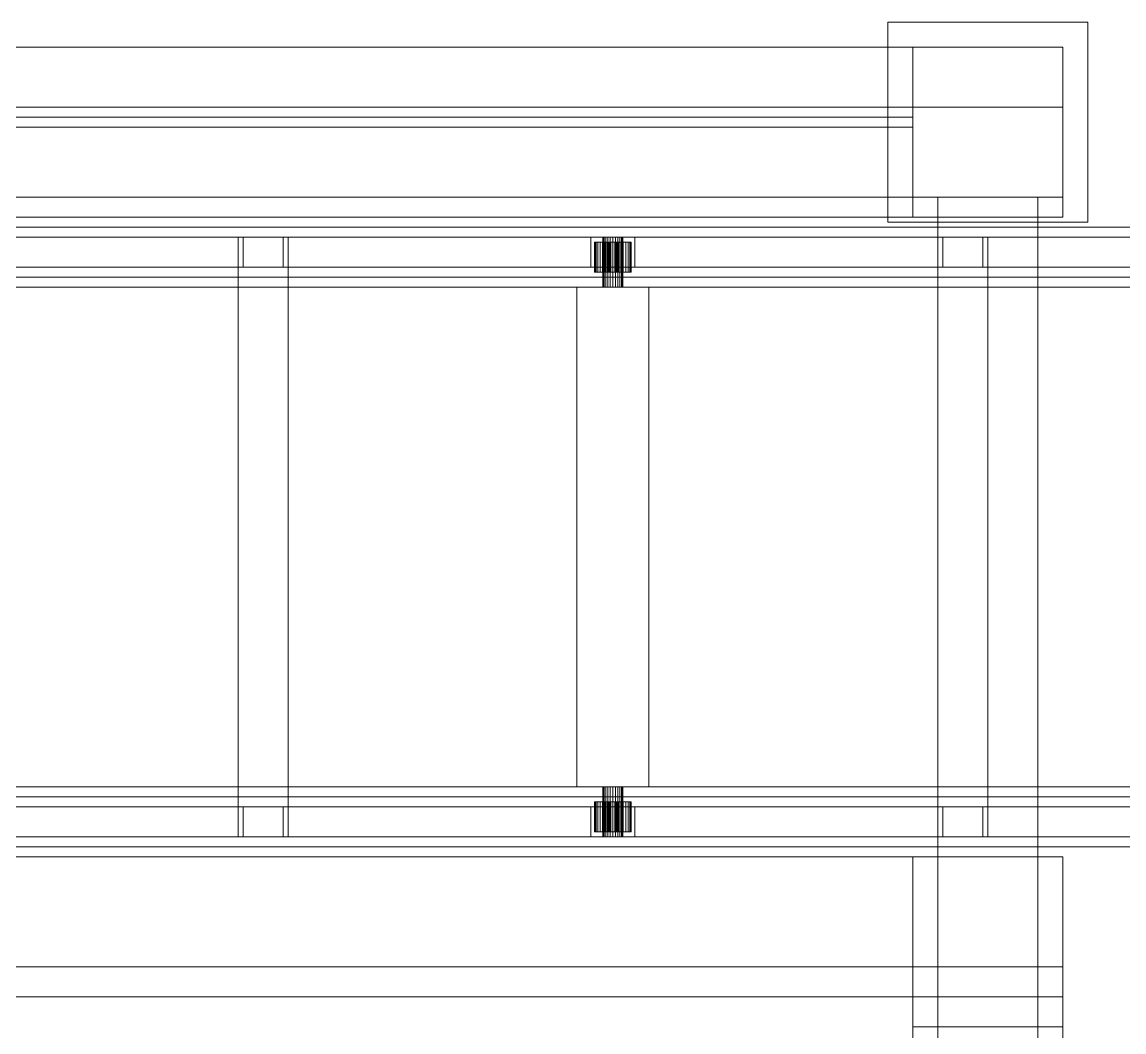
# Model space of a CAD drawing. Header units: millimetres. Extents: x -1970 to 59977, y -65068 to 6837.
# Drawn here: x 1159 to 2261, y -59000 to -57990 of the extents above; entities that cross this region are included whole.
import ezdxf

# ---------------------------------------------------------------- set-up
doc = ezdxf.new("R2010")
doc.units = ezdxf.units.MM
doc.layers.add('R22_BASE_superior', color=7, linetype='Continuous', lineweight=0)

msp = doc.modelspace()

# ---------------------------------------------------------------- linework, layer by layer
at = {"layer": 'R22_BASE_superior'}
for p, q in [((2025, -58190), (2025, -57990)), ((2025, -57990), (2225, -57990)), ((2225, -58190), (2225, -57990)), ((0, -58015), (2200, -58015)), ((150, -58015), (2050, -58015)), ((2050, -58165), (2050, -58015)), ((2050, -58015), (2200, -58015)), ((2200, -58165), (2200, -58015)), ((2200, -58075), (2200, -58015)), ((2200, -58185), (2200, -58015)), ((0, -58075), (2200, -58075)), ((2200, -58185), (2200, -58075)), ((150, -58085), (2050, -58085)), ((2050, -58095), (2050, -58085)), ((150, -58095), (2050, -58095)), ((150, -58165), (2050, -58165)), ((2050, -58165), (2200, -58165)), ((2050, -58185), (2050, -58165)), ((2075, -59225.639), (2075, -58165)), ((2075, -58165), (2175, -58165)), ((2075, -59179.804), (2075, -58165)), ((2175, -59225.639), (2175, -58165)), ((2175, -59179.804), (2175, -58165)), ((2200, -58185), (2200, -58165)), ((2200, -58185), (0, -58185)), ((400, -58185), (2200, -58185)), ((400, -58185), (2050, -58185)), ((2050, -58185), (2200, -58185)), ((575, -58195), (2555, -58195)), ((2025, -58190), (2225, -58190)), ((410, -58205), (2700, -58205)), ((1375, -58805), (1375, -58205)), ((1375, -58205), (1425, -58205)), ((1380, -58235), (1380, -58205)), ((1380, -58205), (1420, -58205)), ((1420, -58205), (1420, -58235)), ((1425, -58205), (1425, -58805)), ((1728, -58235), (1728, -58205)), ((1728, -58205), (1772, -58205)), ((1740.341, -58205), (1740, -58205)), ((1740, -58205), (1740, -58255)), ((1741.34, -58205), (1740.341, -58205)), ((1740.341, -58205), (1740.341, -58255)), ((1742.929, -58205), (1741.34, -58205)), ((1741.34, -58205), (1741.34, -58255)), ((1745, -58205), (1742.929, -58205)), ((1742.929, -58205), (1742.929, -58255)), ((1747.412, -58205), (1745, -58205)), ((1745, -58205), (1745, -58255)), ((1750, -58205), (1747.412, -58205)), ((1747.412, -58205), (1747.412, -58255)), ((1752.588, -58205), (1750, -58205)), ((1750, -58205), (1750, -58255)), ((1755, -58205), (1752.588, -58205)), ((1752.588, -58205), (1752.588, -58255)), ((1757.071, -58205), (1755, -58205)), ((1755, -58205), (1755, -58255)), ((1758.66, -58205), (1757.071, -58205)), ((1757.071, -58205), (1757.071, -58255)), ((1759.659, -58205), (1758.66, -58205)), ((1758.66, -58205), (1758.66, -58255)), ((1759.659, -58205), (1760, -58205)), ((1759.659, -58205), (1759.659, -58255)), ((1760, -58255), (1760, -58205)), ((1772, -58205), (1772, -58235)), ((2075, -58805), (2075, -58205)), ((2075, -58205), (2125, -58205)), ((2080, -58235), (2080, -58205)), ((2080, -58205), (2120, -58205)), ((2120, -58205), (2120, -58235)), ((2125, -58205), (2125, -58805)), ((1732.101, -58210), (1731.75, -58210)), ((1731.75, -58210), (1739.75, -58210)), ((1731.75, -58240), (1731.75, -58210)), ((1733.139, -58210), (1732.101, -58210)), ((1732.101, -58210), (1739.947, -58210)), ((1732.101, -58240), (1732.101, -58210)), ((1734.826, -58210), (1733.139, -58210)), ((1733.139, -58210), (1740.53, -58210)), ((1733.139, -58240), (1733.139, -58210)), ((1737.095, -58210), (1734.826, -58210)), ((1734.826, -58210), (1741.477, -58210)), ((1734.826, -58240), (1734.826, -58210)), ((1739.861, -58210), (1737.095, -58210)), ((1737.095, -58210), (1742.752, -58210)), ((1737.095, -58240), (1737.095, -58210)), ((1739.75, -58210), (1739.947, -58210)), ((1739.75, -58210), (1739.75, -58240)), ((1743.016, -58210), (1739.861, -58210)), ((1739.861, -58210), (1744.305, -58210)), ((1739.861, -58240), (1739.861, -58210)), ((1739.947, -58210), (1740.53, -58210)), ((1739.947, -58210), (1739.947, -58240)), ((1740.53, -58210), (1741.477, -58210)), ((1740.53, -58210), (1740.53, -58240)), ((1741.477, -58210), (1742.752, -58210)), ((1741.477, -58210), (1741.477, -58240)), ((1742.752, -58210), (1744.305, -58210)), ((1742.752, -58210), (1742.752, -58240)), ((1746.44, -58210), (1743.016, -58210)), ((1743.016, -58210), (1746.077, -58210)), ((1743.016, -58240), (1743.016, -58210)), ((1744.305, -58210), (1746.077, -58210)), ((1744.305, -58210), (1744.305, -58240)), ((1746.077, -58210), (1748, -58210)), ((1746.077, -58210), (1746.077, -58240)), ((1750, -58210), (1746.44, -58210)), ((1746.44, -58210), (1748, -58210)), ((1746.44, -58240), (1746.44, -58210)), ((1748, -58210), (1750, -58210)), ((1748, -58210), (1748, -58240)), ((1753.56, -58210), (1750, -58210)), ((1750, -58210), (1752, -58210)), ((1750, -58210), (1750, -58240)), ((1753.56, -58210), (1752, -58210)), ((1752, -58210), (1753.923, -58210)), ((1752, -58210), (1752, -58240)), ((1756.984, -58210), (1753.56, -58210)), ((1753.56, -58240), (1753.56, -58210)), ((1756.984, -58210), (1753.923, -58210)), ((1753.923, -58210), (1755.695, -58210)), ((1753.923, -58210), (1753.923, -58240)), ((1760.139, -58210), (1755.695, -58210)), ((1755.695, -58210), (1757.248, -58210)), ((1755.695, -58210), (1755.695, -58240)), ((1760.139, -58210), (1756.984, -58210)), ((1756.984, -58240), (1756.984, -58210)), ((1762.905, -58210), (1757.248, -58210)), ((1757.248, -58210), (1758.523, -58210)), ((1757.248, -58210), (1757.248, -58240)), ((1765.174, -58210), (1758.523, -58210)), ((1758.523, -58210), (1759.47, -58210)), ((1758.523, -58210), (1758.523, -58240)), ((1766.861, -58210), (1759.47, -58210)), ((1759.47, -58210), (1760.053, -58210)), ((1759.47, -58210), (1759.47, -58240)), ((1767.899, -58210), (1760.053, -58210)), ((1760.053, -58210), (1760.25, -58210)), ((1760.053, -58210), (1760.053, -58240)), ((1762.905, -58210), (1760.139, -58210)), ((1760.139, -58240), (1760.139, -58210)), ((1760.25, -58210), (1768.25, -58210)), ((1760.25, -58240), (1760.25, -58210)), ((1765.174, -58210), (1762.905, -58210)), ((1762.905, -58240), (1762.905, -58210)), ((1766.861, -58210), (1765.174, -58210)), ((1765.174, -58240), (1765.174, -58210)), ((1767.899, -58210), (1766.861, -58210)), ((1766.861, -58240), (1766.861, -58210)), ((1768.25, -58210), (1767.899, -58210)), ((1767.899, -58240), (1767.899, -58210)), ((1768.25, -58210), (1768.25, -58240)), ((2700, -58235), (410, -58235)), ((1420, -58235), (1380, -58235)), ((1772, -58235), (1728, -58235)), ((1739.75, -58240), (1731.75, -58240)), ((1731.75, -58240), (1732.101, -58240)), ((1739.947, -58240), (1732.101, -58240)), ((1732.101, -58240), (1733.139, -58240)), ((1740.53, -58240), (1733.139, -58240)), ((1733.139, -58240), (1734.826, -58240)), ((1741.477, -58240), (1734.826, -58240)), ((1734.826, -58240), (1737.095, -58240)), ((1742.752, -58240), (1737.095, -58240)), ((1737.095, -58240), (1739.861, -58240)), ((1739.947, -58240), (1739.75, -58240)), ((1744.305, -58240), (1739.861, -58240)), ((1739.861, -58240), (1743.016, -58240)), ((1740.53, -58240), (1739.947, -58240)), ((1741.477, -58240), (1740.53, -58240)), ((1742.752, -58240), (1741.477, -58240)), ((1744.305, -58240), (1742.752, -58240)), ((1746.077, -58240), (1743.016, -58240)), ((1743.016, -58240), (1746.44, -58240)), ((1746.077, -58240), (1744.305, -58240)), ((1748, -58240), (1746.077, -58240)), ((1748, -58240), (1746.44, -58240)), ((1746.44, -58240), (1750, -58240)), ((1750, -58240), (1748, -58240)), ((1752, -58240), (1750, -58240)), ((1750, -58240), (1753.56, -58240)), ((1753.923, -58240), (1752, -58240)), ((1752, -58240), (1753.56, -58240)), ((1753.56, -58240), (1756.984, -58240)), ((1755.695, -58240), (1753.923, -58240)), ((1753.923, -58240), (1756.984, -58240)), ((1757.248, -58240), (1755.695, -58240)), ((1755.695, -58240), (1760.139, -58240)), ((1756.984, -58240), (1760.139, -58240)), ((1758.523, -58240), (1757.248, -58240)), ((1757.248, -58240), (1762.905, -58240)), ((1759.47, -58240), (1758.523, -58240)), ((1758.523, -58240), (1765.174, -58240)), ((1760.053, -58240), (1759.47, -58240)), ((1759.47, -58240), (1766.861, -58240)), ((1760.25, -58240), (1760.053, -58240)), ((1760.053, -58240), (1767.899, -58240)), ((1760.139, -58240), (1762.905, -58240)), ((1768.25, -58240), (1760.25, -58240)), ((1762.905, -58240), (1765.174, -58240)), ((1765.174, -58240), (1766.861, -58240)), ((1766.861, -58240), (1767.899, -58240)), ((1767.899, -58240), (1768.25, -58240)), ((2120, -58235), (2080, -58235)), ((2555, -58245), (575, -58245)), ((3000, -58255), (500, -58255)), ((590, -58255), (2910, -58255)), ((1375, -58755), (1375, -58255)), ((1375, -58255), (1425, -58255)), ((1425, -58255), (1425, -58755)), ((1714, -58255), (1717.565, -58255)), ((1714, -58255), (1714, -58755)), ((1717.565, -58255), (1727.554, -58255)), ((1727.554, -58255), (1741.989, -58255)), ((1740.341, -58255), (1740, -58255)), ((1741.34, -58255), (1740.341, -58255)), ((1742.929, -58255), (1741.34, -58255)), ((1741.989, -58255), (1758.011, -58255)), ((1745, -58255), (1742.929, -58255)), ((1747.412, -58255), (1745, -58255)), ((1750, -58255), (1747.412, -58255)), ((1752.588, -58255), (1750, -58255)), ((1755, -58255), (1752.588, -58255)), ((1757.071, -58255), (1755, -58255)), ((1758.66, -58255), (1757.071, -58255)), ((1758.011, -58255), (1772.446, -58255)), ((1759.659, -58255), (1758.66, -58255)), ((1760, -58255), (1759.659, -58255)), ((1772.446, -58255), (1782.435, -58255)), ((1782.435, -58255), (1786, -58255)), ((1786, -58255), (1786, -58755)), ((2075, -58755), (2075, -58255)), ((2075, -58255), (2125, -58255)), ((2125, -58255), (2125, -58755)), ((500, -58755), (3000, -58755)), ((2910, -58755), (590, -58755)), ((1425, -58755), (1375, -58755)), ((1714, -58755), (1717.565, -58755)), ((1717.565, -58755), (1727.554, -58755)), ((1727.554, -58755), (1741.989, -58755)), ((1740.341, -58755), (1740, -58755)), ((1740, -58755), (1740, -58805)), ((1741.34, -58755), (1740.341, -58755)), ((1740.341, -58755), (1740.341, -58805)), ((1742.929, -58755), (1741.34, -58755)), ((1741.34, -58755), (1741.34, -58805)), ((1741.989, -58755), (1758.011, -58755)), ((1745, -58755), (1742.929, -58755)), ((1742.929, -58755), (1742.929, -58805)), ((1747.412, -58755), (1745, -58755)), ((1745, -58755), (1745, -58805)), ((1750, -58755), (1747.412, -58755)), ((1747.412, -58755), (1747.412, -58805)), ((1752.588, -58755), (1750, -58755)), ((1750, -58755), (1750, -58805)), ((1755, -58755), (1752.588, -58755)), ((1752.588, -58755), (1752.588, -58805)), ((1757.071, -58755), (1755, -58755)), ((1755, -58755), (1755, -58805)), ((1758.66, -58755), (1757.071, -58755)), ((1757.071, -58755), (1757.071, -58805)), ((1758.011, -58755), (1772.446, -58755)), ((1759.659, -58755), (1758.66, -58755)), ((1758.66, -58755), (1758.66, -58805)), ((1759.659, -58755), (1760, -58755)), ((1759.659, -58755), (1759.659, -58805)), ((1760, -58805), (1760, -58755)), ((1772.446, -58755), (1782.435, -58755)), ((1782.435, -58755), (1786, -58755)), ((2125, -58755), (2075, -58755)), ((575, -58765), (2555, -58765)), ((1732.101, -58770), (1731.75, -58770)), ((1731.75, -58770), (1739.75, -58770)), ((1731.75, -58800), (1731.75, -58770)), ((1733.139, -58770), (1732.101, -58770)), ((1732.101, -58770), (1739.947, -58770)), ((1732.101, -58800), (1732.101, -58770)), ((1734.826, -58770), (1733.139, -58770)), ((1733.139, -58770), (1740.53, -58770)), ((1733.139, -58800), (1733.139, -58770)), ((1737.095, -58770), (1734.826, -58770)), ((1734.826, -58770), (1741.477, -58770)), ((1734.826, -58800), (1734.826, -58770)), ((1739.861, -58770), (1737.095, -58770)), ((1737.095, -58770), (1742.752, -58770)), ((1737.095, -58800), (1737.095, -58770)), ((1739.75, -58770), (1739.947, -58770)), ((1739.75, -58770), (1739.75, -58800)), ((1743.016, -58770), (1739.861, -58770)), ((1739.861, -58770), (1744.305, -58770)), ((1739.861, -58800), (1739.861, -58770)), ((1739.947, -58770), (1740.53, -58770)), ((1739.947, -58770), (1739.947, -58800)), ((1740.53, -58770), (1741.477, -58770)), ((1740.53, -58770), (1740.53, -58800)), ((1741.477, -58770), (1742.752, -58770)), ((1741.477, -58770), (1741.477, -58800)), ((1742.752, -58770), (1744.305, -58770)), ((1742.752, -58770), (1742.752, -58800)), ((1746.44, -58770), (1743.016, -58770)), ((1743.016, -58770), (1746.077, -58770)), ((1743.016, -58800), (1743.016, -58770)), ((1744.305, -58770), (1746.077, -58770)), ((1744.305, -58770), (1744.305, -58800)), ((1746.077, -58770), (1748, -58770)), ((1746.077, -58770), (1746.077, -58800)), ((1750, -58770), (1746.44, -58770)), ((1746.44, -58770), (1748, -58770)), ((1746.44, -58800), (1746.44, -58770)), ((1748, -58770), (1750, -58770)), ((1748, -58770), (1748, -58800)), ((1753.56, -58770), (1750, -58770)), ((1750, -58770), (1752, -58770)), ((1750, -58770), (1750, -58800)), ((1753.56, -58770), (1752, -58770)), ((1752, -58770), (1753.923, -58770)), ((1752, -58770), (1752, -58800)), ((1756.984, -58770), (1753.56, -58770)), ((1753.56, -58800), (1753.56, -58770)), ((1756.984, -58770), (1753.923, -58770)), ((1753.923, -58770), (1755.695, -58770)), ((1753.923, -58770), (1753.923, -58800)), ((1760.139, -58770), (1755.695, -58770)), ((1755.695, -58770), (1757.248, -58770)), ((1755.695, -58770), (1755.695, -58800)), ((1760.139, -58770), (1756.984, -58770)), ((1756.984, -58800), (1756.984, -58770)), ((1762.905, -58770), (1757.248, -58770)), ((1757.248, -58770), (1758.523, -58770)), ((1757.248, -58770), (1757.248, -58800)), ((1765.174, -58770), (1758.523, -58770)), ((1758.523, -58770), (1759.47, -58770)), ((1758.523, -58770), (1758.523, -58800)), ((1766.861, -58770), (1759.47, -58770)), ((1759.47, -58770), (1760.053, -58770)), ((1759.47, -58770), (1759.47, -58800)), ((1767.899, -58770), (1760.053, -58770)), ((1760.053, -58770), (1760.25, -58770)), ((1760.053, -58770), (1760.053, -58800)), ((1762.905, -58770), (1760.139, -58770)), ((1760.139, -58800), (1760.139, -58770)), ((1760.25, -58770), (1768.25, -58770)), ((1760.25, -58800), (1760.25, -58770)), ((1765.174, -58770), (1762.905, -58770)), ((1762.905, -58800), (1762.905, -58770)), ((1766.861, -58770), (1765.174, -58770)), ((1765.174, -58800), (1765.174, -58770)), ((1767.899, -58770), (1766.861, -58770)), ((1766.861, -58800), (1766.861, -58770)), ((1768.25, -58770), (1767.899, -58770)), ((1767.899, -58800), (1767.899, -58770)), ((1768.25, -58770), (1768.25, -58800)), ((410, -58775), (2700, -58775)), ((1380, -58805), (1380, -58775)), ((1380, -58775), (1420, -58775)), ((1420, -58775), (1420, -58805)), ((1728, -58805), (1728, -58775)), ((1728, -58775), (1772, -58775)), ((1772, -58775), (1772, -58805)), ((2080, -58805), (2080, -58775)), ((2080, -58775), (2120, -58775)), ((2120, -58775), (2120, -58805)), ((1739.75, -58800), (1731.75, -58800)), ((1731.75, -58800), (1732.101, -58800)), ((1739.947, -58800), (1732.101, -58800)), ((1732.101, -58800), (1733.139, -58800)), ((1740.53, -58800), (1733.139, -58800)), ((1733.139, -58800), (1734.826, -58800)), ((1741.477, -58800), (1734.826, -58800)), ((1734.826, -58800), (1737.095, -58800)), ((1742.752, -58800), (1737.095, -58800)), ((1737.095, -58800), (1739.861, -58800)), ((1739.947, -58800), (1739.75, -58800)), ((1744.305, -58800), (1739.861, -58800)), ((1739.861, -58800), (1743.016, -58800)), ((1740.53, -58800), (1739.947, -58800)), ((1741.477, -58800), (1740.53, -58800)), ((1742.752, -58800), (1741.477, -58800)), ((1744.305, -58800), (1742.752, -58800)), ((1746.077, -58800), (1743.016, -58800)), ((1743.016, -58800), (1746.44, -58800)), ((1746.077, -58800), (1744.305, -58800)), ((1748, -58800), (1746.077, -58800)), ((1748, -58800), (1746.44, -58800)), ((1746.44, -58800), (1750, -58800)), ((1750, -58800), (1748, -58800)), ((1752, -58800), (1750, -58800)), ((1750, -58800), (1753.56, -58800)), ((1753.923, -58800), (1752, -58800)), ((1752, -58800), (1753.56, -58800)), ((1753.56, -58800), (1756.984, -58800)), ((1755.695, -58800), (1753.923, -58800)), ((1753.923, -58800), (1756.984, -58800)), ((1757.248, -58800), (1755.695, -58800)), ((1755.695, -58800), (1760.139, -58800)), ((1756.984, -58800), (1760.139, -58800)), ((1758.523, -58800), (1757.248, -58800)), ((1757.248, -58800), (1762.905, -58800)), ((1759.47, -58800), (1758.523, -58800)), ((1758.523, -58800), (1765.174, -58800)), ((1760.053, -58800), (1759.47, -58800)), ((1759.47, -58800), (1766.861, -58800)), ((1760.25, -58800), (1760.053, -58800)), ((1760.053, -58800), (1767.899, -58800)), ((1760.139, -58800), (1762.905, -58800)), ((1768.25, -58800), (1760.25, -58800)), ((1762.905, -58800), (1765.174, -58800)), ((1765.174, -58800), (1766.861, -58800)), ((1766.861, -58800), (1767.899, -58800)), ((1767.899, -58800), (1768.25, -58800)), ((2700, -58805), (410, -58805)), ((1425, -58805), (1375, -58805)), ((1420, -58805), (1380, -58805)), ((1772, -58805), (1728, -58805)), ((1740.341, -58805), (1740, -58805)), ((1741.34, -58805), (1740.341, -58805)), ((1742.929, -58805), (1741.34, -58805)), ((1745, -58805), (1742.929, -58805)), ((1747.412, -58805), (1745, -58805)), ((1750, -58805), (1747.412, -58805)), ((1752.588, -58805), (1750, -58805)), ((1755, -58805), (1752.588, -58805)), ((1757.071, -58805), (1755, -58805)), ((1758.66, -58805), (1757.071, -58805)), ((1759.659, -58805), (1758.66, -58805)), ((1760, -58805), (1759.659, -58805)), ((2125, -58805), (2075, -58805)), ((2120, -58805), (2080, -58805)), ((0, -58825), (2200, -58825)), ((400, -58825), (2050, -58825)), ((400, -58825), (2200, -58825)), ((2555, -58815), (575, -58815)), ((2050, -59835), (2050, -58825)), ((2050, -58935), (2050, -58825)), ((2050, -58995), (2050, -58825)), ((2050, -58825), (2200, -58825)), ((2200, -59835), (2200, -58825)), ((2200, -58935), (2200, -58825)), ((2200, -58995), (2200, -58825)), ((0, -58935), (2200, -58935)), ((150, -58935), (2050, -58935)), ((2050, -58965), (2050, -58935)), ((2050, -58935), (2200, -58935)), ((2200, -58965), (2200, -58935)), ((0, -58965), (2200, -58965)), ((150, -58965), (2050, -58965)), ((2050, -59835), (2050, -58965)), ((2050, -58965), (2200, -58965)), ((2200, -59985), (2200, -58965)), ((2050, -58995), (2200, -58995))]:
    msp.add_line(p, q, dxfattribs=at)

doc.saveas('drawing.dxf')
